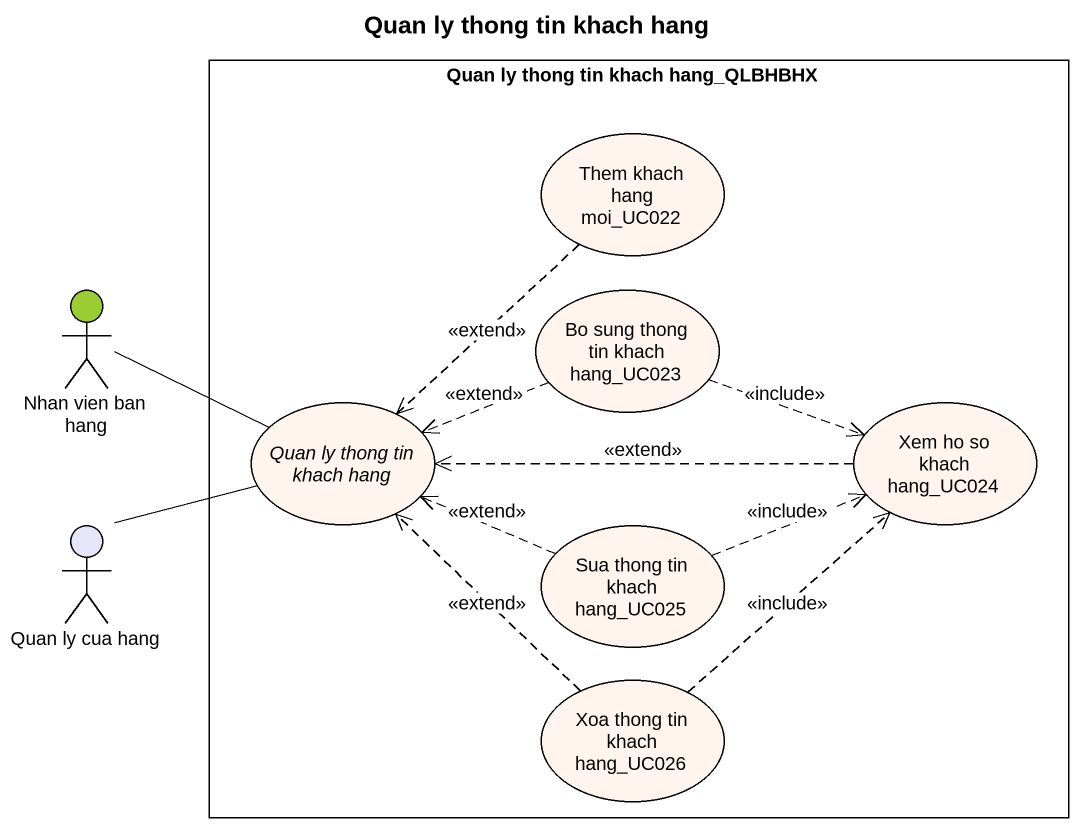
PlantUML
@startuml
title Quan ly thong tin khach hang
rectangle "Quan ly thong tin khach hang_QLBHBHX" as Quan_ly_thong_tin_khach {
  usecase "Them khach hang moi_UC022" as Them_khach_hang_moi_UC022 #FFF5EE
  usecase "Bo sung thong tin khach hang_UC023" as Bo_sung_thong_tin_khach #FFF5EE
  usecase "Quan ly thong tin khach hang" as Quan_ly_thong_tin_khach_hang #FFF5EE
  usecase "Xem ho so khach hang_UC024" as Xem_ho_so_khach_hang_UC024 #FFF5EE
  usecase "Sua thong tin khach hang_UC025" as Sua_thong_tin_khach_hang #FFF5EE
  usecase "Xoa thong tin khach hang_UC026" as Xoa_thong_tin_khach_hang #FFF5EE
}
actor "Nhan vien ban hang" as Nhan_vien_ban_hang #9ACD32
actor "Quan ly cua hang" as Quan_ly_cua_hang #E6E6FA
Them_khach_hang_moi_UC022 ..> Quan_ly_thong_tin_khach_hang : <<extend>>
Nhan_vien_ban_hang -right- Quan_ly_thong_tin_khach_hang
Bo_sung_thong_tin_khach .left.> Quan_ly_thong_tin_khach_hang : <<extend>>
Bo_sung_thong_tin_khach .right.> Xem_ho_so_khach_hang_UC024 : <<include>>
Xem_ho_so_khach_hang_UC024 .left.> Quan_ly_thong_tin_khach_hang : <<extend>>
Quan_ly_cua_hang -right- Quan_ly_thong_tin_khach_hang
Sua_thong_tin_khach_hang .left.> Quan_ly_thong_tin_khach_hang : <<extend>>
Sua_thong_tin_khach_hang .right.> Xem_ho_so_khach_hang_UC024 : <<include>>
Xoa_thong_tin_khach_hang .up.> Quan_ly_thong_tin_khach_hang : <<extend>>
Xoa_thong_tin_khach_hang .up.> Xem_ho_so_khach_hang_UC024 : <<include>>
@enduml
